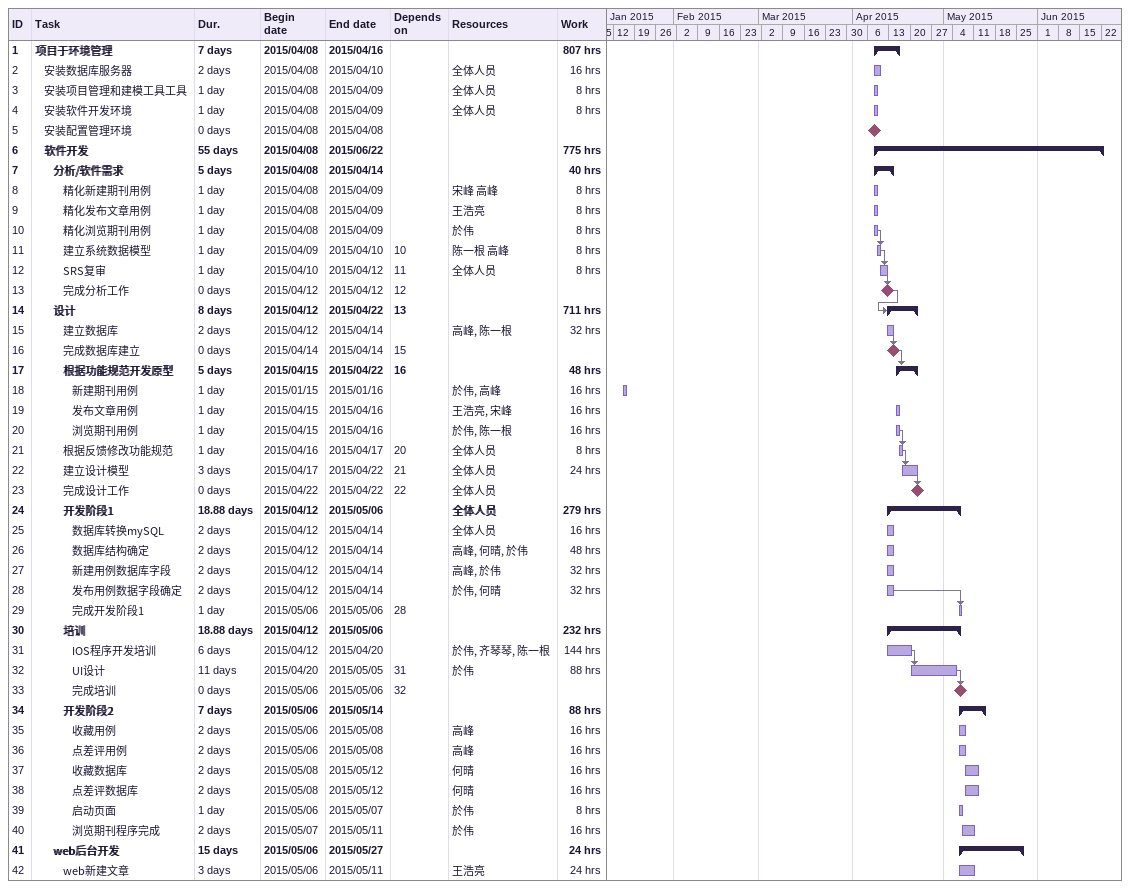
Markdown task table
| ID | Level | Task | Duration | Start | Finish | Predecessors | Resources | Work (h) |
|---|---|---|---|---|---|---|---|---|
| 1 | 1 | **项目于环境管理** | 7d | 2015-04-08 | 2015-04-16 |  |  | 807 |
| 2 | 2 | 安装数据库服务器 | 2d | 2015-04-08 | 2015-04-10 |  | 全体人员 | 16 |
| 3 | 2 | 安装项目管理和建模工具工具 | 1d | 2015-04-08 | 2015-04-09 |  | 全体人员 | 8 |
| 4 | 2 | 安装软件开发环境 | 1d | 2015-04-08 | 2015-04-09 |  | 全体人员 | 8 |
| 5 | 2 | 安装配置管理环境 | 0d | 2015-04-08 | 2015-04-08 |  |  |  |
| 6 | 2 | **软件开发** | 55d | 2015-04-08 | 2015-06-22 |  |  | 775 |
| 7 | 3 | **分析/软件需求** | 5d | 2015-04-08 | 2015-04-14 |  |  | 40 |
| 8 | 4 | 精化新建期刊用例 | 1d | 2015-04-08 | 2015-04-09 |  | 宋峰 高峰 | 8 |
| 9 | 4 | 精化发布文章用例 | 1d | 2015-04-08 | 2015-04-09 |  | 王浩亮 | 8 |
| 10 | 4 | 精化浏览期刊用例 | 1d | 2015-04-08 | 2015-04-09 |  | 於伟 | 8 |
| 11 | 4 | 建立系统数据模型 | 1d | 2015-04-09 | 2015-04-10 | 10 | 陈一根 高峰 | 8 |
| 12 | 4 | SRS复审 | 1d | 2015-04-10 | 2015-04-12 | 11 | 全体人员 | 8 |
| 13 | 4 | 完成分析工作 | 0d | 2015-04-12 | 2015-04-12 | 12 |  |  |
| 14 | 3 | **设计** | 8d | 2015-04-12 | 2015-04-22 | 13 |  | 711 |
| 15 | 4 | 建立数据库 | 2d | 2015-04-12 | 2015-04-14 |  | 高峰, 陈一根 | 32 |
| 16 | 4 | 完成数据库建立 | 0d | 2015-04-14 | 2015-04-14 | 15 |  |  |
| 17 | 4 | **根据功能规范开发原型** | 5d | 2015-04-15 | 2015-04-22 | 16 |  | 48 |
| 18 | 5 | 新建期刊用例 | 1d | 2015-01-15 | 2015-01-16 |  | 於伟, 高峰 | 16 |
| 19 | 5 | 发布文章用例 | 1d | 2015-04-15 | 2015-04-16 |  | 王浩亮, 宋峰 | 16 |
| 20 | 5 | 浏览期刊用例 | 1d | 2015-04-15 | 2015-04-16 |  | 於伟, 陈一根 | 16 |
| 21 | 4 | 根据反馈修改功能规范 | 1d | 2015-04-16 | 2015-04-17 | 20 | 全体人员 | 8 |
| 22 | 4 | 建立设计模型 | 3d | 2015-04-17 | 2015-04-22 | 21 | 全体人员 | 24 |
| 23 | 4 | 完成设计工作 | 0d | 2015-04-22 | 2015-04-22 | 22 | 全体人员 |  |
| 24 | 4 | **开发阶段1** | 18.88d | 2015-04-12 | 2015-05-06 |  | 全体人员 | 279 |
| 25 | 5 | 数据库转换mySQL | 2d | 2015-04-12 | 2015-04-14 |  | 全体人员 | 16 |
| 26 | 5 | 数据库结构确定 | 2d | 2015-04-12 | 2015-04-14 |  | 高峰, 何晴, 於伟 | 48 |
| 27 | 5 | 新建用例数据库字段 | 2d | 2015-04-12 | 2015-04-14 |  | 高峰, 於伟 | 32 |
| 28 | 5 | 发布用例数据字段确定 | 2d | 2015-04-12 | 2015-04-14 |  | 於伟, 何晴 | 32 |
| 29 | 5 | 完成开发阶段1 | 1d | 2015-05-06 | 2015-05-06 | 28 |  |  |
| 30 | 4 | **培训** | 18.88d | 2015-04-12 | 2015-05-06 |  |  | 232 |
| 31 | 5 | IOS程序开发培训 | 6d | 2015-04-12 | 2015-04-20 |  | 於伟, 齐琴琴, 陈一根 | 144 |
| 32 | 5 | UI设计 | 11d | 2015-04-20 | 2015-05-05 | 31 | 於伟 | 88 |
| 33 | 5 | 完成培训 | 0d | 2015-05-06 | 2015-05-06 | 32 |  |  |
| 34 | 4 | **开发阶段2** | 7d | 2015-05-06 | 2015-05-14 |  |  | 88 |
| 35 | 5 | 收藏用例 | 2d | 2015-05-06 | 2015-05-08 |  | 高峰 | 16 |
| 36 | 5 | 点差评用例 | 2d | 2015-05-06 | 2015-05-08 |  | 高峰 | 16 |
| 37 | 5 | 收藏数据库 | 2d | 2015-05-08 | 2015-05-12 |  | 何晴 | 16 |
| 38 | 5 | 点差评数据库 | 2d | 2015-05-08 | 2015-05-12 |  | 何晴 | 16 |
| 39 | 5 | 启动页面 | 1d | 2015-05-06 | 2015-05-07 |  | 於伟 | 8 |
| 40 | 5 | 浏览期刊程序完成 | 2d | 2015-05-07 | 2015-05-11 |  | 於伟 | 16 |
| 41 | 3 | **web后台开发** | 15d | 2015-05-06 | 2015-05-27 |  |  | 24 |
| 42 | 4 | web新建文章 | 3d | 2015-05-06 | 2015-05-11 |  | 王浩亮 | 24 |
